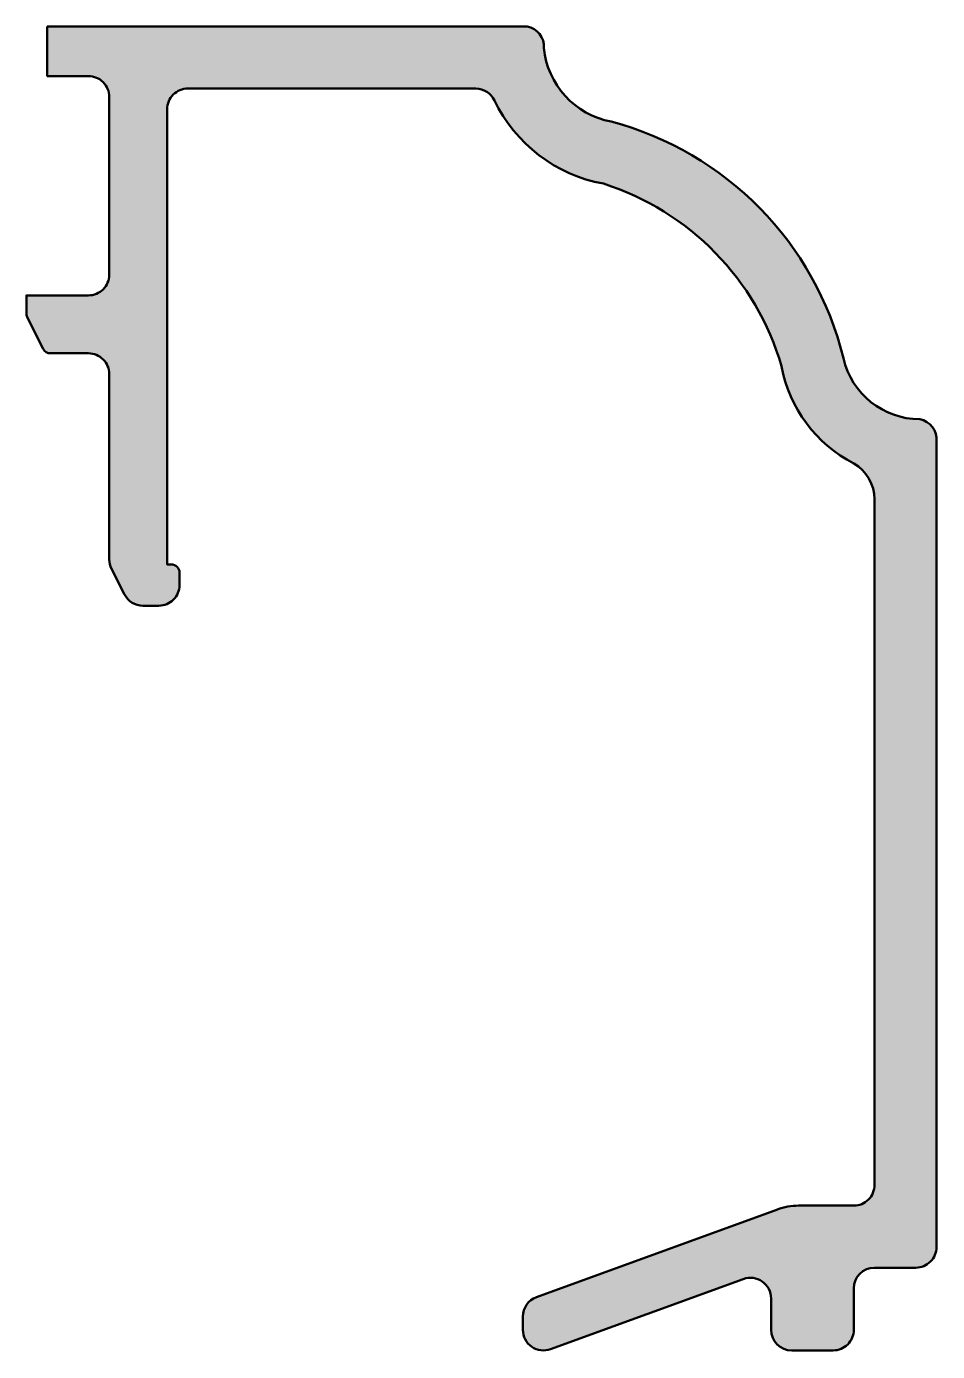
# Model space of a CAD drawing. Extents: x 0 to 22, y -32 to 0.
import ezdxf

# ---------------------------------------------------------------- set-up
doc = ezdxf.new("R2010")
doc.units = 0
doc.layers.add('0S-Alu contour', color=7, linetype='Continuous', lineweight=50)
doc.layers.add('0S-Alu hatch', color=252, linetype='Continuous', lineweight=25)

# ---------------------------------------------------------------- blocks, each defined once
blk = doc.blocks.new('306500__85186E02_6ED0_4A90_A103_EB9ABD29BDAB_')
at = {"layer": '0S-Alu hatch'}
h = blk.add_hatch(color=256, dxfattribs=at)
edge = h.paths.add_edge_path()
edge.add_line((0.5, -1e-16), (0.5, -1.200042724609375))
edge.add_line((0.5, -1.200042724609375), (1.500015258789062, -1.200103759765625))
edge.add_ellipse((1.500239696294122, -1.699879336889573), major_axis=(-0.4997756275187589, 0), ratio=1, start_angle=179.9707728591037, end_angle=270.02573019076664, ccw=False)
edge.add_line((2.000015258789062, -1.700134277343749), (2.000015258789062, -5.99951171875))
edge.add_ellipse((1.500265149230041, -5.999761609190978), major_axis=(-0.4997501720354738, 0), ratio=1, start_angle=89.97135034862089, end_angle=180.0286496513813, ccw=False)
edge.add_line((1.500015258789061, -6.49951171875), (-1.1e-15, -6.49951171875))
edge.add_line((-1.1e-15, -6.49951171875), (-1.3e-15, -6.95148669310626))
edge.add_arc((0.1999999999999978, -6.951486693106259), 0.1999999999999991, 180, 206.9993241898327)
edge.add_line((0.0217976242009141, -7.042282691143407), (0.4029211882428811, -7.790301613271522))
edge.add_arc((0.5811235640419651, -7.699505615234372), 0.2000000000000006, 206.9993241898334, 270.0000000000007)
edge.add_line((0.5811235640419677, -7.899505615234373), (1.500030517578125, -7.899505615234375))
edge.add_ellipse((1.500283009516262, -8.399253123296239), major_axis=(-0.4997475718462478, 0), ratio=1, start_angle=179.9710519393251, end_angle=270.0289480606746, ccw=False)
edge.add_line((2.000030517578125, -8.399505615234377), (2.000030517578125, -12.87998321349463))
edge.add_arc((2.500030517578124, -12.87998321349463), 0.4999999999999992, 180, 206.9985403162578)
edge.add_line((2.054521472632306, -13.10696711352162), (2.370415908176951, -13.72698390002699))
edge.add_arc((2.815924953122772, -13.49999999999999), 0.5000000000000038, 206.998540316258, 270.0000000000003)
edge.add_line((2.815924953122775, -14), (3.199691772460937, -14))
edge.add_arc((3.199936610621837, -13.5002448381609), 0.4997552218141906, 269.9719298704003, 360.0280701295893)
edge.add_line((3.699691772460937, -13.5), (3.699691772460937, -13.20009155273437))
edge.add_arc((3.499691772460937, -13.20009155273437), 0.2000000000000002, 0, 89.99999999999974)
edge.add_line((3.499691772460938, -13.00009155273437), (3.400039672851562, -13.00009155273437))
edge.add_line((3.400039672851562, -13.00009155273437), (3.400039672851562, -2))
edge.add_ellipse((3.899789782410581, -1.999750109559019), major_axis=(-0.4997501720354725, 0), ratio=1, start_angle=-90.02864965137923, end_angle=0.02864965138127218, ccw=False)
edge.add_line((3.900039672851562, -1.5), (10.86148282738871, -1.5))
edge.add_ellipse((10.86148282738871, -2), major_axis=(-0.5000000000000002, 0), ratio=1, start_angle=205.4465644076089, end_angle=269.9999999999994, ccw=False)
edge.add_arc((14.59160112790314, -0.2250931969809518), 3.63086875792925, 205.4465644076103, 259.7570862965149)
edge.add_ellipse((11.95355407142495, -10.0514178471255), major_axis=(-6.563055142095403, 0), ratio=1, start_angle=196.2753486441762, end_angle=252.3273652601834, ccw=False)
edge.add_arc((21.52606118557014, -7.604056123155515), 3.328469481993697, 190.5258354662244, 242.7126001704448)
edge.add_ellipse((19.50015419735088, -11.42812736139693), major_axis=(-0.9999564292502823, 0), ratio=1, start_angle=179.9984194857955, end_angle=240.0014413863054, ccw=False)
edge.add_line((20.50011062622071, -11.42815494537354), (20.50008010864257, -27.99996948242188))
edge.add_ellipse((20.00045801983047, -28.00034737147522), major_axis=(-0.4996222317202325, 0), ratio=1, start_angle=89.96016152202668, end_angle=180.0433356415532, ccw=False)
edge.add_line((20.0001106262207, -28.49996948242187), (18.66688724954657, -28.49996948242187))
edge.add_arc((18.66688724954658, -29.99996948242202), 1.500000000000152, 90.0000000000004, 110.0099813723434)
edge.add_line((18.15361148965199, -28.59051994650203), (12.32918273823828, -30.7115877940162))
edge.add_arc((12.50027465820312, -31.18140430598949), 0.4999999999999992, 110.009981372343, 180)
edge.add_line((12.00027465820312, -31.18140430598949), (12.00027465820312, -31.500244140625))
edge.add_arc((12.50055497256291, -31.500063661946), 0.500280346914088, 180.0206697442762, 289.9575201475355)
edge.add_line((12.67131233590425, -31.97030014327555), (17.32919682601016, -30.27391614099551))
edge.add_ellipse((17.49980275725248, -30.74434656025949), major_axis=(-0.5004109942276888, 0), ratio=1, start_angle=180.0410499876249, end_angle=289.9336435905561, ccw=False)
edge.add_line((18.00021362304687, -30.74398803710937), (18.00021362304687, -31.49996948242188))
edge.add_arc((18.50031819139825, -31.4998649140705), 0.5001045792836253, 180.0119801447376, 269.9880198552541)
edge.add_line((18.50021362304687, -31.99996948242187), (19.50021362304687, -31.99996948242187))
edge.add_arc((19.50023403554659, -31.49998989492159), 0.4999795879169682, 269.9976608043372, 360.0023391955174)
edge.add_line((20.00021362304687, -31.49996948242187), (20.00021362304687, -30.49996948242188))
edge.add_ellipse((20.50024029598439, -30.49999615535939), major_axis=(-0.5000266736489268, 0), ratio=1, start_angle=270.003056330449, end_angle=359.99694366969146, ccw=False)
edge.add_line((20.50021362304687, -29.99996948242187), (21.50021362304688, -29.99996948242188))
edge.add_arc((21.50023403056307, -29.50011196025057), 0.4998575225878859, 269.9976608043371, 360.0023391956732)
edge.add_line((22.00009155273438, -29.50009155273438), (22.00009155273438, -10.0296630859375))
edge.add_arc((21.50216543791718, -9.983538479195833), 0.5000578918125566, 354.7075985578577, 439.4059227772338)
edge.add_ellipse((21.59744723491164, -7.598080480198349), major_axis=(-1.893926870523351, 0), ratio=1, start_angle=12.795034979747925, end_angle=89.89876695762251, ccw=False)
edge.add_arc((12.1155152976641, -9.89816809083025), 7.863243138480545, 13.83755182293823, 75.13641051627864)
edge.add_ellipse((14.50011501717336, -0.3320691429857163), major_axis=(-2.00002494351431, 0), ratio=1, start_angle=5.293927737197805, end_angle=79.41095509063962, ccw=False)
edge.add_arc((12.01852215935991, -0.4836128326425574), 0.4912080429318941, 356.1492106552214, 439.9112818393859)
edge.add_line((12.10456848144531, -1.3e-15), (0.5, -1e-16))
at = {"layer": '0S-Alu contour', "color": 7}
for points in [[(0.5, -1e-16), (0.5, -1.200042724609375), (1.500015258789062, -1.200103759765625)], [(12.10456848144531, -1.3e-15), (0.5, -1e-16)], [(3.900039672851562, -1.5), (10.86148282738871, -1.5)], [(2.000015258789062, -1.700134277343749), (2.000015258789062, -5.99951171875)], [(3.499691772460938, -13.00009155273437), (3.400039672851562, -13.00009155273437), (3.400039672851562, -2)], [(1.500015258789061, -6.49951171875), (-1.1e-15, -6.49951171875), (-1.3e-15, -6.95148669310626)], [(0.0217976242009141, -7.042282691143407), (0.4029211882428811, -7.790301613271522)], [(0.5811235640419677, -7.899505615234373), (1.500030517578125, -7.899505615234375)], [(2.000030517578125, -8.399505615234377), (2.000030517578125, -12.87998321349463)], [(22.00009155273438, -29.50009155273438), (22.00009155273438, -10.0296630859375)], [(20.50011062622071, -11.42815494537354), (20.50008010864257, -27.99996948242188)], [(2.054521472632306, -13.10696711352162), (2.370415908176951, -13.72698390002699)], [(3.699691772460937, -13.5), (3.699691772460937, -13.20009155273437)], [(2.815924953122775, -14), (3.199691772460937, -14)], [(20.0001106262207, -28.49996948242187), (18.66688724954657, -28.49996948242187)], [(18.15361148965199, -28.59051994650203), (12.32918273823828, -30.7115877940162)], [(20.50021362304687, -29.99996948242187), (21.50021362304688, -29.99996948242188)], [(12.67131233590425, -31.97030014327555), (17.32919682601016, -30.27391614099551)], [(18.00021362304687, -30.74398803710937), (18.00021362304687, -31.49996948242188)], [(20.00021362304687, -31.49996948242187), (20.00021362304687, -30.49996948242188)], [(12.00027465820312, -31.18140430598949), (12.00027465820312, -31.500244140625)], [(18.50021362304687, -31.99996948242187), (19.50021362304687, -31.99996948242187)]]:
    blk.add_lwpolyline(points, dxfattribs=at)
for centre, radius, start, end in [((12.01852215935991, -0.4836128326425574), 0.4912080429318941, 356.1492106552214, 79.91128183938588), ((14.59160112790314, -0.2250931969809518), 3.63086875792925, 205.4465644076103, 259.7570862965149), ((12.1155152976641, -9.89816809083025), 7.863243138480545, 13.83755182293823, 75.13641051627864), ((0.1999999999999978, -6.951486693106259), 0.1999999999999991, 180, 206.9993241898327), ((0.5811235640419651, -7.699505615234372), 0.2000000000000006, 206.9993241898334, 270.0000000000007), ((21.52606118557014, -7.604056123155515), 3.328469481993697, 190.5258354662244, 242.7126001704448), ((21.50216543791718, -9.983538479195833), 0.5000578918125566, 354.7075985578577, 79.40592277723378), ((2.500030517578124, -12.87998321349463), 0.4999999999999992, 180, 206.9985403162578), ((3.499691772460937, -13.20009155273437), 0.2000000000000002, 0, 89.99999999999974), ((2.815924953122772, -13.49999999999999), 0.5000000000000038, 206.998540316258, 270.0000000000003), ((3.199936610621837, -13.5002448381609), 0.4997552218141906, 269.9719298704003, 0.028070129589315), ((18.66688724954658, -29.99996948242202), 1.500000000000152, 90.0000000000004, 110.0099813723434), ((21.50023403056307, -29.50011196025057), 0.4998575225878859, 269.9976608043371, 0.0023391956732002), ((12.50027465820312, -31.18140430598949), 0.4999999999999992, 110.009981372343, 180), ((12.50055497256291, -31.500063661946), 0.500280346914088, 180.0206697442762, 289.9575201475355), ((18.50031819139825, -31.4998649140705), 0.5001045792836253, 180.0119801447376, 269.9880198552541), ((19.50023403554659, -31.49998989492159), 0.4999795879169682, 269.9976608043372, 0.0023391955173925)]:
    blk.add_arc(centre, radius, start, end, dxfattribs=at)
at = {"layer": '0S-Alu contour', "color": 7, "extrusion": (0, 0, -1)}
for centre, radius, start, end in [((-14.50011501717336, -0.3320691429857163), 2.00002494351431, 280.5890449093604, 354.7060722628022), ((-1.500239696294122, -1.699879336889573), 0.4997756275187589, 89.97426980923336, 180.0292271408964), ((-3.899789782410581, -1.999750109559019), 0.4997501720354725, 359.9713503486187, 90.02864965137915), ((-10.86148282738871, -2), 0.5000000000000002, 90.00000000000063, 154.5534355923911), ((-11.95355407142495, -10.0514178471255), 6.563055142095403, 107.6726347398166, 163.7246513558238), ((-1.500265149230041, -5.999761609190978), 0.4997501720354738, 179.9713503486187, 270.0286496513792), ((-1.500283009516262, -8.399253123296239), 0.4997475718462478, 89.97105193932538, 180.0289480606749), ((-21.59744723491164, -7.598080480198349), 1.893926870523351, 270.1012330423775, 347.2049650202521), ((-19.50015419735088, -11.42812736139693), 0.9999564292502823, 119.9985586136946, 180.0015805142047), ((-20.00045801983047, -28.00034737147522), 0.4996222317202325, 179.9566643584468, 270.0398384779733), ((-20.50024029598439, -30.49999615535939), 0.5000266736489268, 0.0030563303085188, 89.99694366955099), ((-17.49980275725248, -30.74434656025949), 0.5004109942276888, 70.06635640944394, 179.9589500123751)]:
    blk.add_arc(centre, radius, start, end, dxfattribs=at)
blk = doc.blocks.new('306500__AF8C40F3_C21C_41CF_964B_076FE721FFB1_')
at = {"layer": '0S-Alu contour', "color": 7}
blk.add_blockref('306500__85186E02_6ED0_4A90_A103_EB9ABD29BDAB_', (0, 0), dxfattribs=at)

msp = doc.modelspace()

# ---------------------------------------------------------------- block references
at = {"layer": '0S-Alu contour', "color": 7}
msp.add_blockref('306500__AF8C40F3_C21C_41CF_964B_076FE721FFB1_', (0, 0), dxfattribs=at)

doc.saveas('drawing.dxf')
